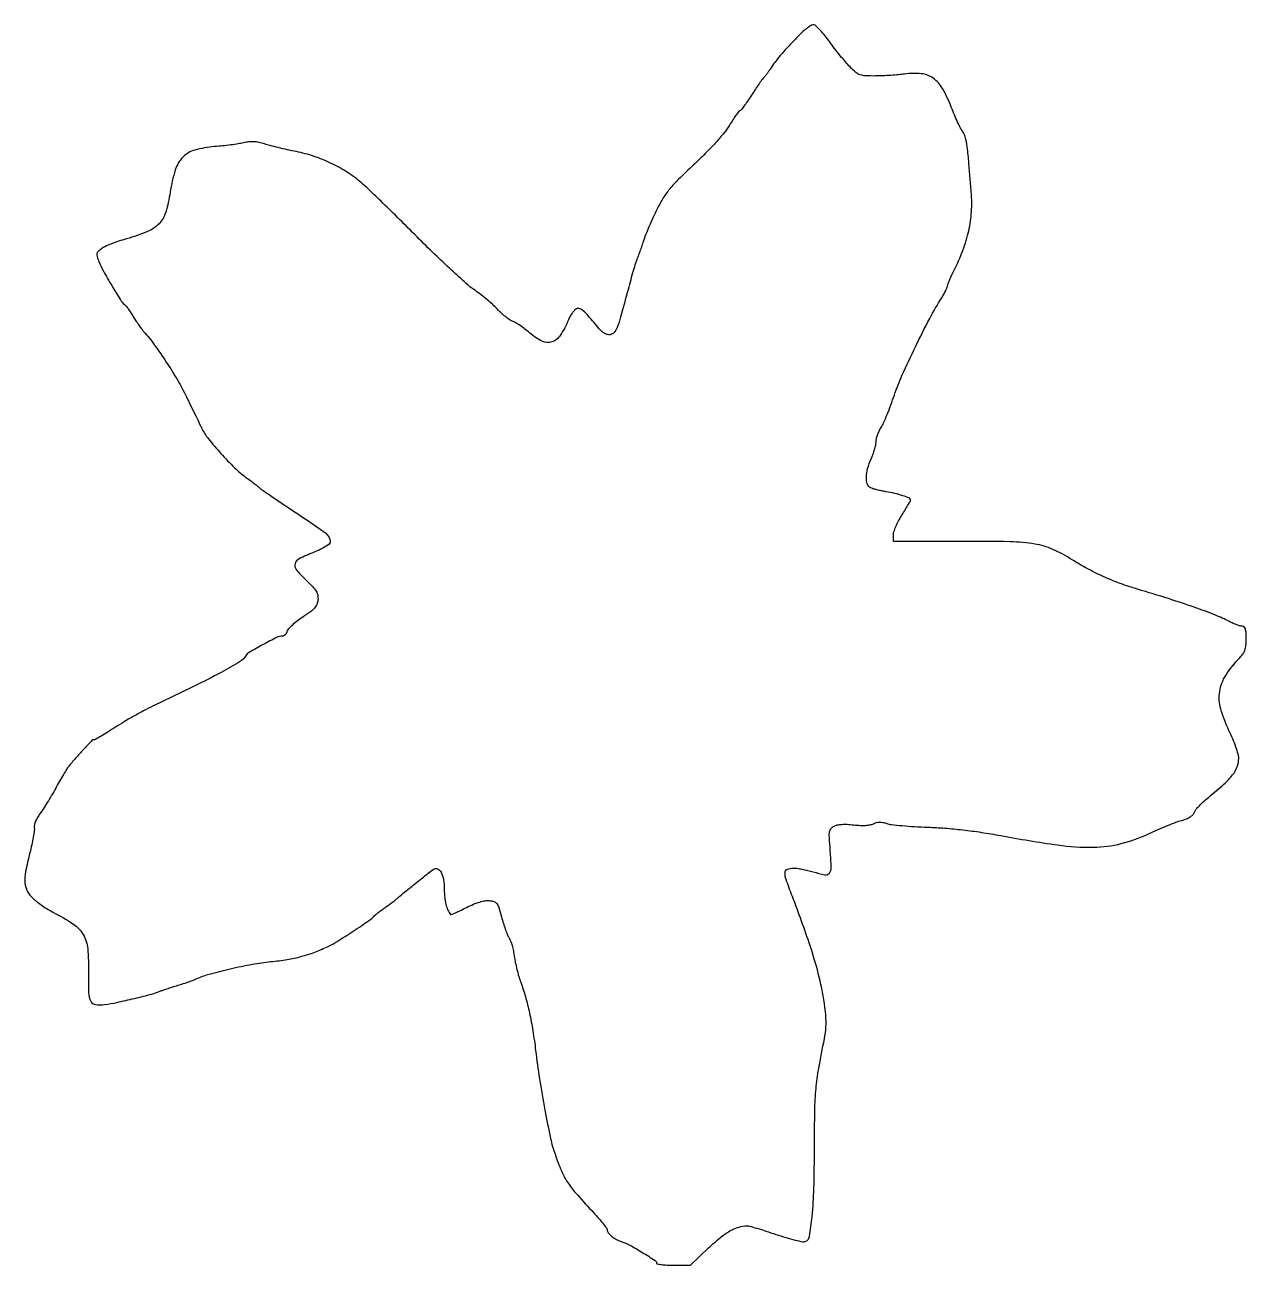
# Model space of a CAD drawing. Extents: x 0 to 495, y 0 to 503.
import ezdxf

# ---------------------------------------------------------------- set-up
doc = ezdxf.new("R2010")
doc.units = 0

msp = doc.modelspace()

# ---------------------------------------------------------------- linework, layer by layer
msp.add_lwpolyline([(313.328749, 498.124489, 0.004992), (309.220285, 493.791523, 0.011095), (306.198728, 490.392219, 0.014366), (303.927676, 487.55907, 0.023703), (302.196634, 485.026582, -0.011892), (301.520806, 483.985937, -0.01093), (300.777587, 482.948433, -0.011), (300.074336, 482.052479, -0.035038), (299.55183, 481.5, 0.049468), (298.931747, 480.805311, 0.004758), (297.613681, 478.960382, 0.006018), (296.086258, 476.721952, 0.004717), (294.48186, 474.258746, -0.007152), (292.906755, 471.866074, -0.011033), (291.470627, 469.848292, -0.005604), (290.215694, 468.203764, -0.227521), (289.822404, 468.008746, 0.230776), (289.43556, 467.813934, 0.006452), (288.29128, 466.269851, 0.011962), (286.983892, 464.362684, 0.007781), (285.561587, 462.101383, -0.034194), (283.389968, 459.022249, -0.013098), (279.976619, 455.041488, -0.012044), (275.767279, 450.604648, -0.009705), (271.040049, 446.03722, 0.007157), (264.996119, 440.256865, 0.025624), (261.384849, 436.318785, 0.034522), (258.777259, 432.680737, 0.022852), (256.279665, 428.185836, 0.008129), (254.683444, 424.840652, 0.006262), (253.047555, 421.142089, 0.006336), (251.605494, 417.646215, 0.015009), (250.643893, 415, -0.002745), (249.887416, 412.747655, -0.002836), (249.114289, 410.528125, -0.002737), (248.423183, 408.613047, -0.012152), (247.983635, 407.5, 0.026303), (247.519922, 406.22099, 0.002722), (246.604242, 403.15, 0.00338), (245.557309, 399.47563, 0.002697), (244.476606, 395.5, -0.0024), (241.486019, 384.472479, -0.026918), (240.042775, 380.167087, -0.079804), (238.795184, 378.069357, -0.184174), (237.220023, 377.186785, -0.097171), (236.171954, 377.236373, -0.065183), (235.050838, 377.672754, -0.055187), (233.908342, 378.474057, -0.037602), (232.798351, 379.610266, 0.003555), (228.352879, 384.827801, 0.03432), (226.3031, 386.894071, 0.097402), (224.911463, 387.70311, 0.176503), (223.611087, 387.681002, 0.109288), (222.850455, 387.178168, 0.032908), (221.948514, 386.114209, 0.031246), (221.066389, 384.752718, 0.029369), (220.340455, 383.264058, -0.04332), (217.033515, 376.936398, -0.170577), (213.622929, 374.263468, -0.20047), (209.65752, 374.536975, -0.062296), (204.587728, 377.924072, 0.013583), (202.691532, 379.477172, 0.014255), (200.743481, 380.899265, 0.014026), (198.997043, 382.028618, 0.059731), (197.867697, 382.541991, -0.072617), (196.764086, 383.078246, -0.017552), (195.122081, 384.281478, -0.017644), (193.317374, 385.810144, -0.01671), (191.590789, 387.48931, 0.017866), (189.629518, 389.38791, 0.009613), (187.086044, 391.592778, 0.009562), (184.403807, 393.743492, 0.014803), (182, 395.485605, -0.032809), (178.889512, 397.91527, -0.004797), (172.961781, 403.309487, -0.005405), (166.075583, 409.837658, -0.004613), (158.954998, 416.864215, 0.001865), (151.874547, 423.928412, 0.002189), (145.109155, 430.569685, 0.001925), (139.346618, 436.134144, 0.013531), (136.457877, 438.755991, 0.034824), (130.719294, 443.031493, 0.031057), (124.224737, 446.652432, 0.030613), (117.230594, 449.489138, 0.031386), (110, 451.423104, -0.005219), (106.427196, 452.181029, -0.004615), (102.720975, 453.043758, -0.004638), (99.396225, 453.88284, -0.014054), (97.156511, 454.538034, 0.025621), (94.874838, 455.148601, 0.039723), (92.85465, 455.414433, 0.040843), (90.859356, 455.354139, 0.029176), (88.656511, 454.975589, -0.018136), (86.54395, 454.564372, -0.006385), (83.487566, 454.123644, -0.006329), (80.112568, 453.724272, -0.007379), (76.896906, 453.432879, 0.048696), (68.921345, 452.039769, 0.133246), (64.041596, 449.146616, 0.11952), (60.985433, 443.963652, 0.035429), (58.925915, 434.925297, -0.034537), (57.100402, 426.847431, -0.116453), (54.41329, 422.188525, -0.107707), (49.799858, 419.024262, -0.027308), (41.159484, 416.045411, 0.012151), (38.033955, 415.072755, 0.012801), (35.01375, 413.964819, 0.012515), (32.463108, 412.879719, 0.054803), (31.057355, 412.043263, 0.030208), (29.689211, 410.87526, 0.152979), (29.213909, 410.005532, 0.127678), (29.275438, 408.935513, 0.018535), (30.026789, 406.867481, 0.029516), (31.899648, 402.935996, 0.008516), (35.248733, 397.095031, 0.005807), (38.76942, 391.343096, 0.079106), (40.38189, 389.5, -0.052647), (40.992051, 388.872566, -0.010428), (41.936118, 387.61875, -0.010938), (42.977859, 386.1047, -0.009978), (43.985779, 384.5, 0.009128), (45.035807, 382.82193, 0.007742), (46.204323, 381.0875, 0.007823), (47.31814, 379.540453, 0.021653), (48.164591, 378.5, -0.024039), (52.483483, 373.139204, -0.012578), (57.358982, 366.087839, -0.012519), (61.975382, 358.638062, -0.019706), (65.518722, 352, 0.000253), (67.403698, 348.111829, 0.000264), (69.263902, 344.284836, 0.000253), (70.873833, 340.981435, 0.001175), (71.809187, 339.076037, 0.054931), (74.401056, 335.018449, 0.013917), (79.483653, 329.057439, 0.014714), (85.026929, 323.263412, 0.037377), (89.4646, 319.5, -0.003352), (91.151012, 318.256536, -0.003439), (92.806063, 317.001142, -0.003331), (94.227099, 315.892626, -0.014478), (95.045441, 315.206016, 0.030995), (96.11261, 314.369072, 0.001278), (100.126754, 311.619625, 0.002218), (104.907987, 308.393653, 0.001572), (110.300955, 304.814112, -0.007368), (121.090299, 297.471186, -0.139634), (123.636475, 294.329111, -0.372696), (122.836761, 291.832159, -0.041963), (117.073761, 288.951967, 0.020082), (111.185056, 286.324013, 0.208841), (109.517752, 284.341002, 0.250013), (109.999349, 281.996766, 0.028455), (113.808547, 277.90374, -0.011492), (116.674393, 275.026463, -0.053653), (118.094449, 273.170905, -0.089267), (118.719966, 271.548337, -0.071934), (118.806548, 269.678441, -0.073116), (118.363304, 267.892911, -0.083355), (117.435251, 266.39814, -0.053), (115.727192, 264.829268, -0.013347), (112.628097, 262.661607, 0.017078), (110.343622, 261.038213, 0.021075), (108.33574, 259.3671, 0.020001), (106.792186, 257.851517, 0.125342), (106.261466, 256.891846, -0.071381), (105.957199, 256.168759, -0.070185), (105.460491, 255.55573, -0.075703), (104.854072, 255.142122, -0.112334), (104.229469, 255, 0.11793), (102.220033, 254.51937, 0.006749), (96.549963, 251.545464, 0.006532), (90.946381, 248.413927, 0.124271), (89.517835, 247.028857, -0.119717), (87.076165, 244.618605, -0.010651), (79.521502, 240.299881, -0.010681), (68.679733, 234.701472, -0.003826), (53, 227.172751, 0.010838), (49.181714, 225.273038, 0.006433), (44.711228, 222.852747, 0.006436), (40.312719, 220.322934, 0.01102), (36.719073, 218.085588, -0.004619), (33.676418, 216.136793, -0.006886), (30.976541, 214.493892, -0.003334), (28.66456, 213.150996, -0.130622), (28.096433, 213, 0.199736), (27.234821, 212.641507, 0.004878), (24.172486, 209.498964, 0.010875), (20.92759, 205.952102, 0.01132), (17.884184, 202.313655, 0.02771), (17.034327, 201.119529, 0.005339), (15.640977, 198.859361, 0.005669), (14.071575, 196.183485, 0.005202), (12.516751, 193.395285, -0.006936), (10.889155, 190.50024, -0.005979), (9.100915, 187.503377, -0.006029), (7.41352, 184.823908, -0.017309), (6.156602, 183.020467, 0.031239), (5.179007, 181.531065, 0.031423), (4.396717, 179.93432, 0.03308), (3.897657, 178.460979, 0.098002), (3.828549, 177.400589, -0.06638), (3.825659, 176.124859, -0.009396), (3.423124, 173.525242, -0.010569), (2.8206, 170.451273, -0.008823), (2.054514, 167.213509, 0.014683), (0.333637, 159.540184, 0.065391), (0.054362, 154.941626, 0.107473), (1.022909, 151.624218, 0.081208), (3.357184, 148.618077, 0.025091), (4.992745, 147.245159, 0.012922), (7.16546, 145.68647, 0.012812), (9.488771, 144.194551, 0.018892), (11.607184, 143.016715, -0.030583), (19.677333, 138.279529, -0.113473), (23.684771, 134.002459, -0.109552), (25.496459, 128.320347, -0.027524), (25.842437, 118.546547, 0.011773), (25.874063, 110.427971, 0.110387), (26.723967, 107.061932, 0.240508), (28.665434, 105.641797, 0.076028), (32.366757, 105.613202, 0.017288), (37.308915, 106.505434, 0.00576), (44.477831, 108.143989, 0.004435), (51.510017, 109.902893, 0.04014), (54.5, 110.941083, -0.01865), (55.614469, 111.382524, -0.004285), (57.528125, 112.040727, -0.004423), (59.747656, 112.761166, -0.004302), (62, 113.449051, 0.005208), (64.252343, 114.141396, 0.005333), (66.471875, 114.875212, 0.005181), (68.384498, 115.552494, 0.022227), (69.5, 116.017744, -0.040996), (74.755208, 117.981683, -0.011724), (83.186361, 120.154717, -0.012281), (92.191195, 122.019867, -0.021201), (99.76889, 123.066741, 0.017249), (106.303855, 123.917002, 0.0241), (112.063052, 125.156986, 0.025126), (117.485864, 126.897049, 0.021535), (123, 129.253149, 0.028855), (126.542887, 131.209663, 0.004805), (133.087685, 135.421885, 0.003024), (139.756777, 139.863284, 0.066619), (141.5, 141.412704, -0.038822), (142.101138, 142.009819, -0.008387), (143.234375, 142.940673, -0.008704), (144.586719, 143.976175, -0.00822), (146, 144.984343, 0.006347), (147.486554, 146.036402, 0.005101), (149.059375, 147.204462, 0.005158), (150.49094, 148.313902, 0.013109), (151.5, 149.156658, -0.010022), (154.037729, 151.302879, -0.001904), (158.751921, 155.100712, -0.001659), (163.503613, 158.873249, -0.014084), (165.690566, 160.5, -0.270073), (167.29916, 160.635155, -0.162926), (168.718248, 159.268027, -0.082366), (169.690327, 156.301633, -0.038096), (170, 152.243129, 0.026415), (170.166625, 149.091336, 0.035309), (170.668624, 146.272243, 0.040196), (171.467311, 143.918717, 0.072145), (172.534264, 142.184524, 0.329464), (172.776203, 142.125657, 0.00317), (174.537308, 142.878963, 0.008825), (176.592817, 143.817147, 0.005411), (178.983319, 144.991579, -0.017265), (181.829206, 146.306946, -0.026431), (184.385676, 147.227333, -0.030974), (186.586725, 147.744544, -0.066561), (188.325165, 147.807056, -0.058012), (190.184498, 147.405156, -0.153895), (191.267356, 146.608697, -0.082707), (192.070536, 145.012522, -0.0096), (193.18802, 141.154804, 0.010791), (193.944165, 138.567553, 0.01111), (194.804479, 136.040536, 0.010898), (195.64566, 133.885553, 0.045544), (196.294204, 132.654804, -0.058058), (196.880251, 131.471988, -0.017717), (197.487859, 129.565963, -0.017476), (198.022112, 127.365853, -0.018255), (198.392492, 125.165494, 0.018069), (198.798295, 122.74919, 0.010504), (199.450405, 119.880636, 0.010492), (200.22566, 117.029838, 0.017398), (201.012585, 114.665494, -0.020547), (202.901368, 108.869023, -0.015002), (204.537183, 102.295913, -0.013711), (205.914627, 94.995459, -0.010698), (207.022382, 87, 0.009969), (208.58899, 75.570187, 0.007177), (210.774136, 62.879027, 0.00647), (213.085651, 51.345754, 0.031935), (214.882039, 44.968918, 0.015778), (217.510847, 38.191072, 0.043898), (219.908579, 33.688021, 0.036236), (223.303081, 29.21779, 0.008134), (229.741557, 22.140516, -0.007604), (232.133657, 19.51668, -0.011112), (234.152137, 17.128992, -0.006768), (235.758701, 15.084572, -0.162609), (235.991557, 14.404988, 0.170333), (236.440998, 13.154897, 0.050829), (237.893732, 11.698483, 0.047484), (239.867658, 10.376268, 0.051815), (242, 9.495364, -0.05382), (245.199207, 8.158727, -0.012377), (250.259872, 5.206859, -0.005809), (255.40868, 1.947039, -0.253947), (256, 0.857864, 0.362655), (256.283639, 0.518236, 0.013905), (258.029006, 0.251997, 0.019235), (260.259043, 0.061762, 0.011659), (262.907255, 0), (269.814511, 0), (277.157255, 7.019635, -0.019346), (281.81178, 11.136828, -0.040735), (285.779823, 13.875494, -0.052888), (289.344162, 15.454435, -0.076853), (292.735056, 15.994423, -0.071133), (293.585974, 15.876669, -0.002686), (296.675879, 14.971705, -0.004794), (300.324351, 13.843616, -0.003352), (304.41629, 12.504997, 0.00823), (308.522346, 11.205973, 0.011708), (312.214309, 10.197976, 0.007836), (315.305172, 9.482604, 0.14556), (316.293633, 9.559183, 0.265046), (318.01062, 11.655665, 0.01753), (319.084476, 19.683519, 0.017756), (319.804042, 31.197763, 0.006309), (320.039692, 47.692629, -0.003976), (320.185454, 62.844012, -0.018442), (320.661818, 71.583481, -0.021293), (321.753265, 79.685143, -0.006516), (324.081441, 91.822075, 0.073345), (324.616783, 101.349967, 0.032878), (322.662682, 113.771805, 0.025163), (318.280374, 129.478937, 0.011564), (311.08169, 149.47719, -0.00781), (308.57121, 156.290488, -0.088236), (308.110639, 159.11934, -0.285272), (308.984166, 160.480963, -0.112457), (311.25, 160.989176, -0.032122), (312.841824, 160.88148, -0.012743), (315.007047, 160.538146, -0.01255), (317.332769, 160.047685, -0.015393), (319.476116, 159.468956, 0.025929), (324.267653, 158.282862, 0.274092), (326.088691, 158.935706, 0.182802), (326.827869, 161.094345, 0.011593), (326.454109, 167.897472, -0.004646), (326.06875, 173.49158, -0.052337), (326.168907, 175.711254, -0.13779), (326.743388, 176.98559, -0.095796), (327.975583, 177.986932, -0.073278), (329.294046, 178.460903, -0.033752), (331.106743, 178.700341, -0.02804), (333.347179, 178.717785, -0.016818), (336, 178.5, 0.016921), (338.612546, 178.28606, 0.026871), (340.856042, 178.299207, 0.031748), (342.675353, 178.524237, 0.076362), (343.952226, 178.974432, -0.056018), (345.130086, 179.44417, -0.06246), (346.33999, 179.618128, -0.054273), (347.690028, 179.495754, -0.029672), (349.298969, 179.070904, 0.050235), (351.273229, 178.635421, 0.006687), (355.525322, 178.194419, 0.007686), (360.596516, 177.815411, 0.006388), (366, 177.564231, -0.011027), (372.883789, 177.180213, -0.00937), (380.129299, 176.478693, -0.008956), (387.684726, 175.466522, -0.00797), (395.5, 174.148902, 0.010227), (418.559554, 170.368147, 0.03892), (433.106979, 169.432092, 0.058164), (444.390192, 170.904253, 0.049913), (455.662123, 174.963754, -0.007767), (459.297075, 176.630345, -0.007198), (463.074897, 178.227422, -0.007201), (466.477265, 179.55164, -0.02386), (468.765854, 180.282348, 0.027037), (470.768205, 180.935705, 0.048387), (472.312864, 181.712894, 0.061013), (473.406774, 182.606098, 0.100553), (474.04241, 183.611547, -0.079284), (474.656216, 184.679719, -0.018082), (476.029394, 186.258203, -0.018269), (477.764856, 187.982421, -0.016878), (479.66672, 189.623295, 0.012254), (485.972366, 194.962718, 0.045937), (489.512287, 198.748386, 0.074636), (491.354095, 202.03293, 0.090211), (491.993411, 205.504275, 0.071957), (491.757098, 207.163477, 0.013984), (490.823064, 210.04846, 0.014598), (489.530802, 213.377565, 0.01304), (488, 216.75507, -0.045515), (484.689239, 225.533504, -0.10482), (484.262532, 232.542167, -0.106762), (486.714208, 239.040061, -0.048337), (492.392977, 246.206356, 0.041), (493.709428, 247.818567, 0.069687), (494.48663, 249.372966, 0.059122), (494.880675, 251.254977, 0.022075), (495, 253.956356, 0.013522), (494.931566, 256.48645, 0.06118), (494.673077, 257.937496, 0.131566), (494.189511, 258.708579, 0.18948), (493.448118, 259, -0.071032), (492.617112, 259.118655, -0.016282), (491.265779, 259.5608, -0.016515), (489.727773, 260.178312, -0.015433), (488.198118, 260.909105, 0.024688), (482.301356, 263.593434, 0.009761), (473.955834, 266.71852, 0.008298), (463.531979, 270.19813, 0.004923), (451, 274.016295, -0.017297), (443.98104, 276.346063, -0.016992), (437.09752, 279.167957, -0.017276), (430.540323, 282.397001, -0.01961), (424.5, 285.947065, 0.038666), (416.627766, 290.179122, 0.063194), (409.37685, 292.340948, 0.036201), (399.361452, 293.256541, 0.005491), (379.25, 293.413701), (352, 293.327402), (352, 295.960039, -0.080793), (352.222309, 297.326857, -0.020839), (353.020606, 299.421352, -0.020654), (354.144508, 301.765228, -0.019707), (355.474404, 304.046338, 0.004556), (356.807574, 306.181659, 0.006713), (357.935721, 308.082661, 0.003426), (358.855575, 309.706836, 0.117478), (358.974404, 310.12868, 0.309283), (358.488874, 310.90447, 0.020199), (355.887779, 311.917195, 0.025189), (352.608227, 312.862118, 0.020205), (349, 313.555138, -0.012676), (347.148831, 313.88187, -0.012498), (345.307812, 314.303327, -0.012458), (343.715247, 314.752593, -0.04596), (342.75, 315.151313, -0.196648), (341.458636, 316.687992, -0.083633), (341.066635, 319.398008, -0.062198), (341.590176, 322.922603, -0.038589), (343.021962, 326.859204, 0.019131), (343.779145, 328.713259, 0.017398), (344.418951, 330.678953, 0.017716), (344.867354, 332.476595, 0.052303), (345, 333.74117, -0.059215), (345.142666, 334.941595, -0.025224), (345.601524, 336.496157, -0.024528), (346.263845, 338.123598, -0.029515), (347.047742, 339.577248, 0.033993), (348.045897, 341.468525, 0.007676), (349.469671, 344.814574, 0.00792), (350.99513, 348.734653, 0.007608), (352.417055, 352.753702, -0.023888), (355.594292, 360.882485, -0.008198), (360.94224, 372.338189, -0.008361), (366.766007, 383.806355, -0.019125), (371.624548, 392.197297, 0.011824), (372.534142, 393.716625, 0.014779), (373.302211, 395.169715, 0.013014), (373.872717, 396.411498, 0.101506), (374, 397.03201, -0.08363), (374.104594, 397.652981, -0.011744), (374.5608, 398.875258, -0.013136), (375.178132, 400.30741, -0.010825), (375.909105, 401.801882, 0.024803), (379.812447, 410.381742, 0.035172), (382.346111, 418.372526, 0.038166), (383.595934, 426.095682, 0.038973), (383.644382, 433.864493, 0.002354), (382.661843, 446.703566, 0.014144), (381.930893, 453.36, 0.026025), (381.159933, 457.375289, 0.105301), (380.078349, 459.60542, -0.047379), (379.267288, 460.880009, -0.008897), (378.052937, 463.367023, -0.009446), (376.736101, 466.335366, -0.008522), (375.484533, 469.45433, 0.037611), (371.953197, 476.960237, 0.110213), (368.144793, 481.177694, 0.129244), (363.293346, 483.002228, 0.061235), (356.564322, 482.869903, -0.012607), (354.149942, 482.586699, -0.00596), (351.023521, 482.337206, -0.005902), (347.743531, 482.153631, -0.008297), (344.813622, 482.073003, -0.012112), (340.634761, 482.128608, -0.076076), (338.545141, 482.529158, -0.092169), (336.850443, 483.510916, -0.021922), (334.460042, 485.75, -0.016276), (332.729157, 487.639228, -0.006706), (330.50405, 490.30401, -0.006627), (328.191411, 493.228731, -0.008463), (326.142524, 495.987055, 0.01355), (324.239791, 498.494915, 0.017976), (322.368453, 500.662862, 0.015438), (320.7173, 502.335545, 0.143664), (319.824853, 502.795214, 0.177112), (318.87736, 502.641983, 0.028119), (317.263638, 501.614126, 0.027114), (315.362442, 500.084296, 0.017554)], format="xyb", close=True)

doc.saveas('drawing.dxf')
